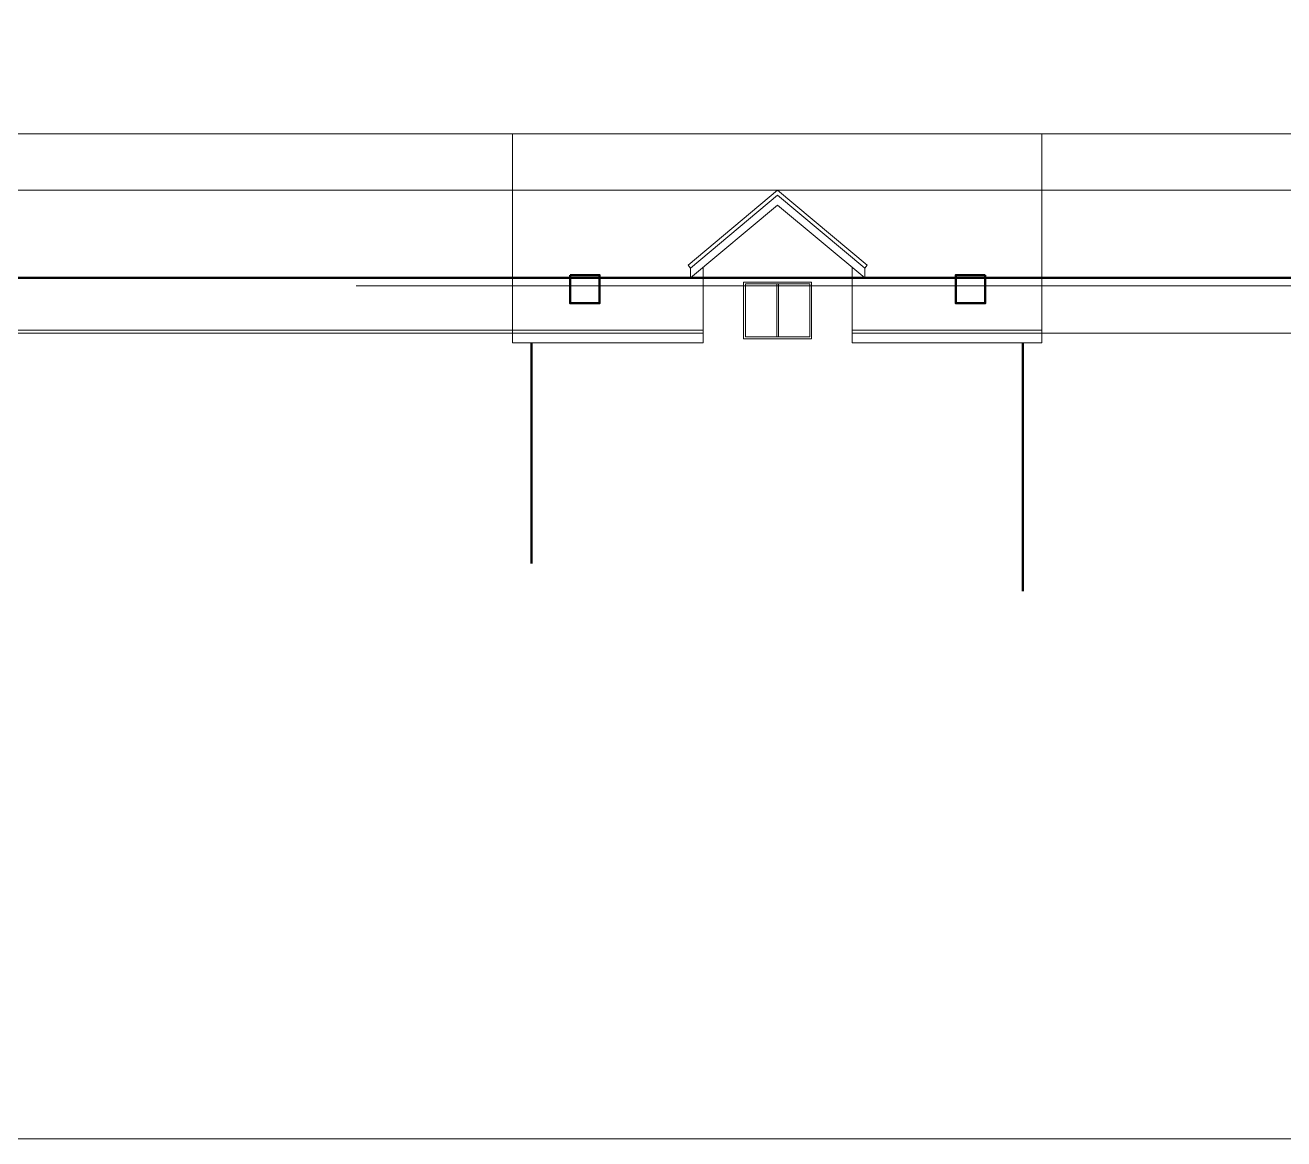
# Model space of a CAD drawing. Header units: millimetres. Extents: x -1610 to 9137, y -5783 to 6358.
# Drawn here: x 1719 to 5048, y -4586 to -1639 of the extents above; entities that cross this region are included whole.
import ezdxf

# ---------------------------------------------------------------- set-up
doc = ezdxf.new("R2010")
doc.units = ezdxf.units.MM
for name, color, linetype, lineweight in [('A-murowane', 6, 'Continuous', 50), ('A-schody', 2, 'Continuous', 0), ('A-stolarka', 1, 'Continuous', 5), ('A-wykończenie', 4, 'Continuous', 5), ('A17_OPIS_WARSTW', 32, 'Continuous', 9)]:
    doc.layers.add(name, color=color, linetype=linetype, lineweight=lineweight)

msp = doc.modelspace()

# ---------------------------------------------------------------- linework, layer by layer
at = {"layer": 'A-murowane'}
for p, q in [((9137.27, -2307.77), (-1610.41, -2307.77)), ((3057.84, -2480.24), (3057.84, -3064.06)), ((4358.32, -2480.24), (4358.32, -3136.81))]:
    msp.add_line(p, q, dxfattribs=at)
for points in [[(3160.25, -2300.68), (3238.25, -2300.68), (3238.25, -2375.43), (3160.25, -2375.43), (3160.25, -2300.68)], [(4258.4, -2300.68), (4180.4, -2300.68), (4180.4, -2375.43), (4258.4, -2375.43), (4258.4, -2300.68)]]:
    msp.add_lwpolyline(points, dxfattribs=at)
at = {"layer": 'A-schody'}
for p, q in [((9137.27, -1927.26), (-1610.41, -1927.26)), ((9137.27, -2076.49), (-1610.41, -2076.49)), ((3512.32, -2446.49), (-1610.41, -2446.49))]:
    msp.add_line(p, q, dxfattribs=at)
at = {"layer": 'A-stolarka'}
msp.add_line((6839.37, -2329.24), (2594.43, -2329.24), dxfattribs=at)
at = {"layer": 'A-wykończenie'}
for p, q in [((3478.74, -2282.44), (3472.32, -2274.77)), ((3512.32, -2480.24), (3512.32, -2280.42)), ((3906.32, -2280.42), (3906.32, -2480.24)), ((3939.91, -2282.44), (3946.32, -2274.77)), ((3706.82, -2464.24), (3706.82, -2324.24)), ((3711.82, -2324.24), (3711.82, -2464.24)), ((3512.32, -2454.16), (-1610.41, -2454.16)), ((3008.32, -2454.16), (3512.32, -2454.16)), ((3906.32, -2454.16), (9137.27, -2454.16)), ((3906.32, -2454.16), (4408.32, -2454.16))]:
    msp.add_line(p, q, dxfattribs=at)
for points in [[(3512.32, -2446.49), (3008.32, -2446.49), (3008.32, -1927.26), (4408.32, -1927.26), (4408.32, -2446.49), (3906.32, -2446.49)], [(3472.32, -2274.77), (3709.32, -2076.49), (3946.32, -2274.77)], [(3478.74, -2282.44), (3709.32, -2089.53), (3939.91, -2282.44)], [(3478.74, -2282.44), (3478.74, -2308.52), (3709.32, -2115.61), (3939.91, -2308.52), (3939.91, -2282.44)], [(3619.32, -2319.24), (3799.32, -2319.24), (3799.32, -2469.24), (3619.32, -2469.24), (3619.32, -2319.24)], [(3512.32, -2480.24), (3008.32, -2480.24), (3008.32, -2446.49), (3512.32, -2446.49)], [(3906.32, -2446.49), (4408.32, -2446.49), (4408.32, -2480.24), (3906.32, -2480.24)]]:
    msp.add_lwpolyline(points, dxfattribs=at)
msp.add_lwpolyline([(3624.32, -2324.24), (3794.32, -2324.24), (3794.32, -2464.24), (3624.32, -2464.24)], close=True, dxfattribs=at)
at = {"layer": 'A17_OPIS_WARSTW'}
msp.add_lwpolyline([(-1610.41, 6358.34), (9137.27, 6358.34), (9137.27, -4586.49), (-1610.41, -4586.49)], close=True, dxfattribs=at)

doc.saveas('drawing.dxf')
